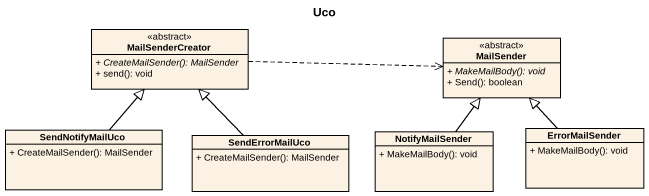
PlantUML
@startuml
title Uco
hide circle
hide empty members
skinparam classAttributeIconSize 0
class MailSenderCreator <<abstract>> {
  {abstract} + CreateMailSender(): MailSender
  + send(): void
}
class MailSender <<abstract>> {
  {abstract} + MakeMailBody(): void
  + Send(): boolean
}
class SendNotifyMailUco {
  + CreateMailSender(): MailSender
}
class SendErrorMailUco {
  + CreateMailSender(): MailSender
}
class NotifyMailSender {
  + MakeMailBody(): void
}
class ErrorMailSender {
  + MakeMailBody(): void
}
MailSenderCreator .right.> MailSender
SendNotifyMailUco -up-|> MailSenderCreator
SendErrorMailUco -up-|> MailSenderCreator
NotifyMailSender -up-|> MailSender
ErrorMailSender -up-|> MailSender
@enduml
